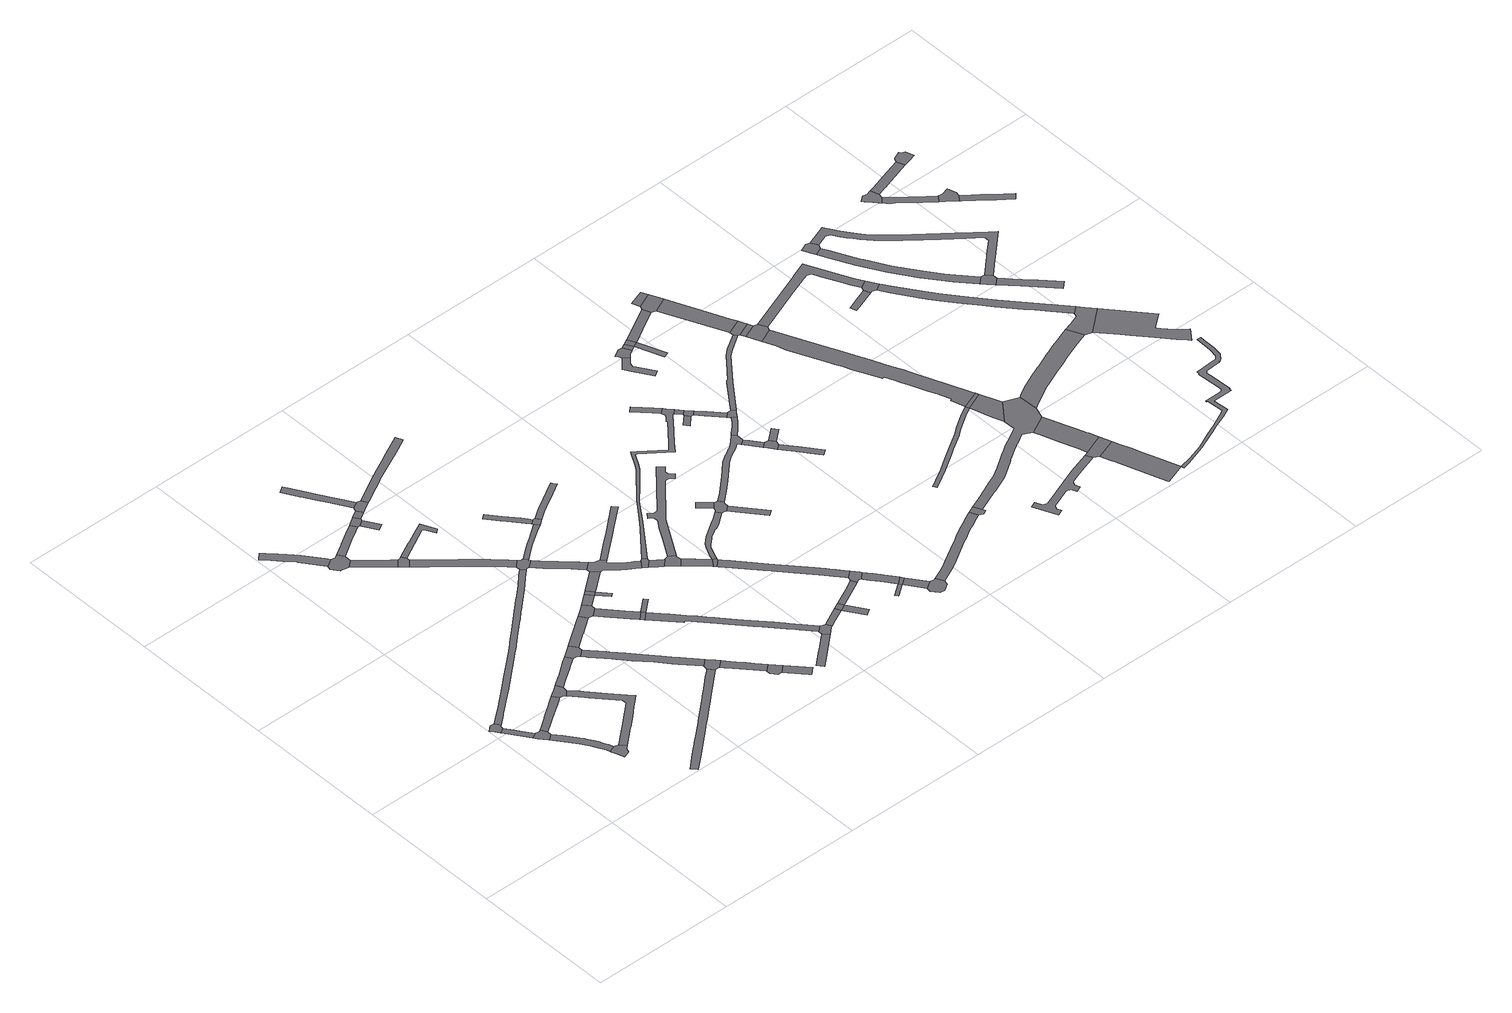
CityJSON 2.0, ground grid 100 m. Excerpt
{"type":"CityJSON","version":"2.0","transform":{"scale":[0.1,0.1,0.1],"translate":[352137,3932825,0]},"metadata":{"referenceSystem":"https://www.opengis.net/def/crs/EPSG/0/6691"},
"CityObjects":{
"road1":{"type":"Road","geometry":[{"type":"MultiSurface","lod":"1","boundaries":[[[0,1,2,3,4,5,6,7,8]]]}]},
"road2":{"type":"Road","attributes":{"RoadStructureAttribute.sectionType":"1"},"geometry":[{"type":"MultiSurface","lod":"1","boundaries":[[[9,10,11,12,13,14,4,3]]]}]},
"road3":{"type":"Road","geometry":[{"type":"MultiSurface","lod":"1","boundaries":[[[15,16,12,11,17,18,19,20]]]}]},
"road4":{"type":"Road","attributes":{"RoadStructureAttribute.sectionType":"1"},"geometry":[{"type":"MultiSurface","lod":"1","boundaries":[[[21,22,23,24,25,26,27,28,29,30,31,32,33,34,35,36,37,38,19,18]]]}]},
"road5":{"type":"Road","geometry":[{"type":"MultiSurface","lod":"1","boundaries":[[[39,40,41,28,27,42,43,44,45,46]]]}]},
"road6":{"type":"Road","attributes":{"RoadStructureAttribute.sectionType":"1"},"geometry":[{"type":"MultiSurface","lod":"1","boundaries":[[[47,48,49,50,51,52,53,54,55,56,57,15,20]]]}]},
"road7":{"type":"Road","geometry":[{"type":"MultiSurface","lod":"1","boundaries":[[[58,59,60,61,62,52,51,63,64]]]}]},
"road8":{"type":"Road","attributes":{"RoadStructureAttribute.sectionType":"1"},"geometry":[{"type":"MultiSurface","lod":"1","boundaries":[[[65,66,67,68,69,70,71,41,40,72,73,74,75,76,77,78,79,80,81,82,83,58,64]]]}]},
"road9":{"type":"Road","attributes":{"RoadStructureAttribute.sectionType":"1"},"geometry":[{"type":"MultiSurface","lod":"1","boundaries":[[[84,85,86,87,88,60,59,89,90,91,92]]]}]},
"road10":{"type":"Road","attributes":{"RoadStructureAttribute.sectionType":"1"},"geometry":[{"type":"MultiSurface","lod":"1","boundaries":[[[93,94,95,96,97,98,99,100,101,102,103,104,105,106,107,108,109,110,111,112,113,114,115,116,117,118,119,120,121,122,123,124,125,126,127,128,129,130,131,7,6]]]}]},
"road11":{"type":"Road","attributes":{"RoadStructureAttribute.sectionType":"1"},"geometry":[{"type":"MultiSurface","lod":"1","boundaries":[[[132,133,134,135,136,137,138,139,140,141,142,143,144,145,146]]]}]},
"road12":{"type":"Road","attributes":{"RoadStructureAttribute.sectionType":"1"},"geometry":[{"type":"MultiSurface","lod":"1","boundaries":[[[147,148,149,150,151,152,153,154,155,156,157,158,159,160,161,162,163,164,165,166,167,168,169,170,171,172,173,174,175,176,177]]]}]},
"road13":{"type":"Road","geometry":[{"type":"MultiSurface","lod":"1","boundaries":[[[178,179,180,181,182,183,184,137,136,185,186]]]}]},
"road14":{"type":"Road","geometry":[{"type":"MultiSurface","lod":"1","boundaries":[[[187,188,189,190,191,192,84,92,193,194,195]]]}]},
"road15":{"type":"Road","attributes":{"RoadStructureAttribute.sectionType":"1"},"geometry":[{"type":"MultiSurface","lod":"1","boundaries":[[[196,197,198,180,179,199,200]]]}]},
"road16":{"type":"Road","attributes":{"RoadStructureAttribute.sectionType":"1"},"geometry":[{"type":"MultiSurface","lod":"1","boundaries":[[[201,202,203,182,181,204,205,206,207,208]]]}]},
"road17":{"type":"Road","geometry":[{"type":"MultiSurface","lod":"1","boundaries":[[[199,209,210,211,212,213,214,200]]]}]},
"road18":{"type":"Road","attributes":{"RoadStructureAttribute.sectionType":"1"},"geometry":[{"type":"MultiSurface","lod":"1","boundaries":[[[194,215,216,217,218,219,220,221,222,223,224,225,226,227,228,229,230,231,232,233,234,235,236,237,238,239,240,241,242,243,244,245,195]]]}]},
"road19":{"type":"Road","attributes":{"RoadStructureAttribute.sectionType":"1"},"geometry":[{"type":"MultiSurface","lod":"1","boundaries":[[[188,246,247,248,249,250,251,252,253,254,189]]]}]},
"road20":{"type":"Road","geometry":[{"type":"MultiSurface","lod":"1","boundaries":[[[208,207,255,256,257,258]]]}]},
"road21":{"type":"Road","attributes":{"RoadStructureAttribute.sectionType":"1"},"geometry":[{"type":"MultiSurface","lod":"1","boundaries":[[[259,260,261,262,263,264,265,266,267,268,269,270,271,272,273,211,210,274,275,276,277,278,279,280,281,282,283,284,285,286,287,288]]]}]},
"road22":{"type":"Road","geometry":[{"type":"MultiSurface","lod":"1","boundaries":[[[289,290,291,230,229,147,177,292,293]]]}]},
"road23":{"type":"Road","attributes":{"RoadStructureAttribute.sectionType":"1"},"geometry":[{"type":"MultiSurface","lod":"1","boundaries":[[[255,294,295,256]]]}]},
"road24":{"type":"Road","geometry":[{"type":"MultiSurface","lod":"1","boundaries":[[[296,297,298,299,250,249,300]]]}]},
"road25":{"type":"Road","attributes":{"RoadStructureAttribute.sectionType":"1"},"geometry":[{"type":"MultiSurface","lod":"1","boundaries":[[[301,302,303,304,305,306,307,308,309,310,311,213,212]]]}]},
"road26":{"type":"Road","attributes":{"RoadStructureAttribute.sectionType":"1"},"geometry":[{"type":"MultiSurface","lod":"1","boundaries":[[[257,312,313,314,258]]]}]},
"road27":{"type":"Road","attributes":{"RoadStructureAttribute.sectionType":"1"},"geometry":[{"type":"MultiSurface","lod":"1","boundaries":[[[315,316,317,318,319,320,321,322,323,324,325,326]]]}]},
"road28":{"type":"Road","attributes":{"RoadStructureAttribute.sectionType":"1"},"geometry":[{"type":"MultiSurface","lod":"1","boundaries":[[[327,328,329,330,331,289,293,332,333,334,335,336]]]}]},
"road29":{"type":"Road","attributes":{"RoadStructureAttribute.sectionType":"1"},"geometry":[{"type":"MultiSurface","lod":"1","boundaries":[[[337,338,339,340,341,296,300]]]}]},
"road30":{"type":"Road","attributes":{"RoadStructureAttribute.sectionType":"1"},"geometry":[{"type":"MultiSurface","lod":"1","boundaries":[[[298,297,342,343]]]}]},
"road31":{"type":"Road","geometry":[{"type":"MultiSurface","lod":"1","boundaries":[[[321,320,314,313,344,345,346]]]}]},
"road32":{"type":"Road","geometry":[{"type":"MultiSurface","lod":"1","boundaries":[[[339,347,348,340]]]}]},
"road33":{"type":"Road","geometry":[{"type":"MultiSurface","lod":"1","boundaries":[[[335,349,350,351,352,336]]]}]},
"road34":{"type":"Road","geometry":[{"type":"MultiSurface","lod":"1","boundaries":[[[353,343,342,354]]]}]},
"road35":{"type":"Road","geometry":[{"type":"MultiSurface","lod":"1","boundaries":[[[287,117,116,355,356,357,358,359,360,361,288]]]}]},
"road36":{"type":"Road","attributes":{"RoadStructureAttribute.sectionType":"1"},"geometry":[{"type":"MultiSurface","lod":"1","boundaries":[[[342,362,363,354]]]}]},
"road37":{"type":"Road","attributes":{"RoadStructureAttribute.sectionType":"1"},"geometry":[{"type":"MultiSurface","lod":"1","boundaries":[[[352,351,364,365,366,367,368]]]}]},
"road38":{"type":"Road","attributes":{"RoadStructureAttribute.sectionType":"1"},"geometry":[{"type":"MultiSurface","lod":"1","boundaries":[[[369,370,340,348]]]}]},
"road39":{"type":"Road","attributes":{"RoadStructureAttribute.sectionType":"1"},"geometry":[{"type":"MultiSurface","lod":"1","boundaries":[[[371,353,354,372,373,374,375]]]}]},
"road40":{"type":"Road","attributes":{"RoadStructureAttribute.sectionType":"1"},"geometry":[{"type":"MultiSurface","lod":"1","boundaries":[[[376,377,378,379,380,381,382,357,356,383,384,385,386,387,388]]]}]},
"road41":{"type":"Road","attributes":{"RoadStructureAttribute.sectionType":"1"},"geometry":[{"type":"MultiSurface","lod":"1","boundaries":[[[347,389,390,391,392,393,394,395,396,397,398,399,400,401,402,403,404,405,406,407,408,409,410,411,412,413,414,415,416,417,418,419,420,421,348]]]}]},
"road42":{"type":"Road","attributes":{"RoadStructureAttribute.sectionType":"1"},"geometry":[{"type":"MultiSurface","lod":"1","boundaries":[[[422,423,424,360,359,425,426,427,428,429]]]}]},
"road43":{"type":"Road","attributes":{"RoadStructureAttribute.sectionType":"1"},"geometry":[{"type":"MultiSurface","lod":"1","boundaries":[[[430,431,432,433,434,435,436,437]]]}]},
"road44":{"type":"Road","geometry":[{"type":"MultiSurface","lod":"1","boundaries":[[[374,438,439,440,441,442,443,444,445,446,447,448,449,450,451,452,453,454,455,456,457,458,459,460,461,462,463,464,376,388,375]]]}]},
"road45":{"type":"Road","attributes":{"RoadStructureAttribute.sectionType":"1"},"geometry":[{"type":"MultiSurface","lod":"1","boundaries":[[[465,466,467,468,469,470,471,472,473,474,475,476,477,478,479,480,481,482,346,345]]]}]},
"road46":{"type":"Road","attributes":{"RoadStructureAttribute.sectionType":"1"},"geometry":[{"type":"MultiSurface","lod":"1","boundaries":[[[483,484,485,486,487,488,489,490,491,492]]]}]},
"road47":{"type":"Road","geometry":[{"type":"MultiSurface","lod":"1","boundaries":[[[492,491,429,428,493,494]]]}]},
"road48":{"type":"Road","geometry":[{"type":"MultiSurface","lod":"1","boundaries":[[[495,496,452,451,497,498,499]]]}]},
"road49":{"type":"Road","attributes":{"RoadStructureAttribute.sectionType":"1"},"geometry":[{"type":"MultiSurface","lod":"1","boundaries":[[[500,501,498,497,502,503]]]}]},
"road50":{"type":"Road","geometry":[{"type":"MultiSurface","lod":"1","boundaries":[[[504,407,406,430,437,505,506,507]]]}]},
"road51":{"type":"Road","geometry":[{"type":"MultiSurface","lod":"1","boundaries":[[[500,503,508,509,510,511,512,513,514,515]]]}]},
"road52":{"type":"Road","attributes":{"RoadStructureAttribute.sectionType":"1"},"geometry":[{"type":"MultiSurface","lod":"1","boundaries":[[[462,516,517,518,519,520,521,522,463]]]}]},
"road53":{"type":"Road","attributes":{"RoadStructureAttribute.sectionType":"1"},"geometry":[{"type":"MultiSurface","lod":"1","boundaries":[[[523,524,525,526,527,528,529,512,511,530,531,532,533]]]}]},
"road54":{"type":"Road","attributes":{"RoadStructureAttribute.sectionType":"1"},"geometry":[{"type":"MultiSurface","lod":"1","boundaries":[[[534,507,506,535,536,537]]]}]},
"road55":{"type":"Road","attributes":{"RoadStructureAttribute.sectionType":"1"},"geometry":[{"type":"MultiSurface","lod":"1","boundaries":[[[493,538,539,540,541,542,543,544,545,546,547,548,549,550,551,494]]]}]},
"road56":{"type":"Road","geometry":[{"type":"MultiSurface","lod":"1","boundaries":[[[533,552,553,554,555,523]]]}]},
"road57":{"type":"Road","geometry":[{"type":"MultiSurface","lod":"1","boundaries":[[[536,556,557,537]]]}]},
"road58":{"type":"Road","attributes":{"RoadStructureAttribute.sectionType":"1"},"geometry":[{"type":"MultiSurface","lod":"1","boundaries":[[[536,558,559,556]]]}]},
"road59":{"type":"Road","attributes":{"RoadStructureAttribute.sectionType":"1"},"geometry":[{"type":"MultiSurface","lod":"1","boundaries":[[[552,560,561,562,563,564,565,566,567,568,569,570,571,572,573,574,575,576,577,578,579,580,581,582,583,553]]]}]},
"road60":{"type":"Road","attributes":{"RoadStructureAttribute.sectionType":"1"},"geometry":[{"type":"MultiSurface","lod":"1","boundaries":[[[584,585,586,587,588,589,590,557,556]]]}]},
"road61":{"type":"Road","attributes":{"RoadStructureAttribute.sectionType":"1"},"geometry":[{"type":"MultiSurface","lod":"1","boundaries":[[[555,591,592,593,594,595,596,597,598,599,600,601,602,603,604,605,606,607,608,609,610,611,612,523]]]}]},
"road62":{"type":"Road","attributes":{"RoadStructureAttribute.sectionType":"1"},"geometry":[{"type":"MultiSurface","lod":"1","boundaries":[[[514,613,614,615,616,617,618,619,620,621,622,623,624,625,626,627,628,629,630,631,632,515]]]}]},
"road63":{"type":"Road","geometry":[{"type":"MultiSurface","lod":"1","boundaries":[[[633,572,571,587,586,634,635,636]]]}]},
"road64":{"type":"Road","geometry":[{"type":"MultiSurface","lod":"1","boundaries":[[[637,638,639,640]]]}]},
"road65":{"type":"Road","attributes":{"RoadStructureAttribute.sectionType":"1"},"geometry":[{"type":"MultiSurface","lod":"1","boundaries":[[[635,641,642,643,644,645,640,646,647,648,649,650,636]]]}]},
"road66":{"type":"Road","attributes":{"RoadStructureAttribute.sectionType":"1"},"geometry":[{"type":"MultiSurface","lod":"1","boundaries":[[[651,652,653,654,655,656]]]}]},
"road67":{"type":"Road","geometry":[{"type":"MultiSurface","lod":"1","boundaries":[[[657,658,659,660,661,662,663,664,665,666,667,668,669,670,671,672,673,674,675,676,677,678,679,680,681,682,683,684,685,686,687,688,689,690,691,692,693,694,495,499]]]}]},
"road68":{"type":"Road","geometry":[{"type":"MultiSurface","lod":"1","boundaries":[[[639,695,696,646,640]]]}]},
"road69":{"type":"Road","geometry":[{"type":"MultiSurface","lod":"1","boundaries":[[[655,697,604,603,698,699,700,701,702,703,656]]]}]},
"road70":{"type":"Road","attributes":{"RoadStructureAttribute.sectionType":"1"},"geometry":[{"type":"MultiSurface","lod":"1","boundaries":[[[695,639,704,705]]]}]},
"road71":{"type":"Road","attributes":{"RoadStructureAttribute.sectionType":"1"},"geometry":[{"type":"MultiSurface","lod":"1","boundaries":[[[698,706,707,699]]]}]},
"road72":{"type":"Road","geometry":[{"type":"MultiSurface","lod":"1","boundaries":[[[708,709,710,711,712,705,704,713,714,715]]]}]},
"road73":{"type":"Road","attributes":{"RoadStructureAttribute.sectionType":"1"},"geometry":[{"type":"MultiSurface","lod":"1","boundaries":[[[716,717,718,719,720,721,722,723,724,725,726,727,728,729,730,702,701,731,732,733,734,735,736,737,738,739,740,741]]]}]},
"road74":{"type":"Road","attributes":{"RoadStructureAttribute.sectionType":"1"},"geometry":[{"type":"MultiSurface","lod":"1","boundaries":[[[710,742,743,744,745,746,747,748,749,750,751,752,753,754,755,756,757,758,759,760,761,762,763,764,765,766,767,768,769,770,771,772,773,774,775,776,777,778,711]]]}]},
"road75":{"type":"Road","attributes":{"RoadStructureAttribute.sectionType":"1"},"geometry":[{"type":"MultiSurface","lod":"1","boundaries":[[[675,779,780,781,782,783,676]]]}]},
"road76":{"type":"Road","attributes":{"RoadStructureAttribute.sectionType":"1"},"geometry":[{"type":"MultiSurface","lod":"1","boundaries":[[[784,785,786,787]]]}]},
"road77":{"type":"Road","geometry":[{"type":"MultiSurface","lod":"1","boundaries":[[[788,789,741,740,790]]]}]},
"road78":{"type":"Road","geometry":[{"type":"MultiSurface","lod":"1","boundaries":[[[673,672,791,792]]]}]},
"road79":{"type":"Road","geometry":[{"type":"MultiSurface","lod":"1","boundaries":[[[791,784,787,793,794,792]]]}]},
"road80":{"type":"Road","geometry":[{"type":"MultiSurface","lod":"1","boundaries":[[[795,788,790,796,797,798,799]]]}]},
"road81":{"type":"Road","attributes":{"RoadStructureAttribute.sectionType":"1"},"geometry":[{"type":"MultiSurface","lod":"1","boundaries":[[[800,801,802,717,716,803,804,805,806,807]]]}]},
"road82":{"type":"Road","attributes":{"RoadStructureAttribute.sectionType":"1"},"geometry":[{"type":"MultiSurface","lod":"1","boundaries":[[[808,809,810,794,793,811,812,813]]]}]},
"road83":{"type":"Road","attributes":{"RoadStructureAttribute.sectionType":"1"},"geometry":[{"type":"MultiSurface","lod":"1","boundaries":[[[797,814,815,816,817,818,798]]]}]},
"road84":{"type":"Road","attributes":{"RoadStructureAttribute.sectionType":"1"},"geometry":[{"type":"MultiSurface","lod":"1","boundaries":[[[819,820,795,799]]]}]},
"road85":{"type":"Road","geometry":[{"type":"MultiSurface","lod":"1","boundaries":[[[806,821,822,823,824,808,813,807]]]}]},
"road86":{"type":"Road","geometry":[{"type":"MultiSurface","lod":"1","boundaries":[[[825,826,756,755,827,828,829]]]}]},
"road87":{"type":"Road","attributes":{"RoadStructureAttribute.sectionType":"1"},"geometry":[{"type":"MultiSurface","lod":"1","boundaries":[[[830,831,832,833,834,835,836,837,838]]]}]},
"road88":{"type":"Road","geometry":[{"type":"MultiSurface","lod":"1","boundaries":[[[839,840,841,838,837,842,843,844]]]}]},
"road89":{"type":"Road","attributes":{"RoadStructureAttribute.sectionType":"1"},"geometry":[{"type":"MultiSurface","lod":"1","boundaries":[[[845,846,844,843,845,847,848,849]]]}]},
"road90":{"type":"Road","geometry":[{"type":"MultiSurface","lod":"1","boundaries":[[[850,846,845,849]]]}]},
"road91":{"type":"Road","attributes":{"RoadStructureAttribute.sectionType":"1"},"geometry":[{"type":"MultiSurface","lod":"1","boundaries":[[[851,852,853,854,855,856,857,858,859,860,861,862,863,864,824,823]]]}]},
"road92":{"type":"Road","attributes":{"RoadStructureAttribute.sectionType":"1"},"geometry":[{"type":"MultiSurface","lod":"1","boundaries":[[[865,866,867,850,849]]]}]},
"road93":{"type":"Road","attributes":{"RoadStructureAttribute.sectionType":"1"},"geometry":[{"type":"MultiSurface","lod":"1","boundaries":[[[868,869,870,871,872,873,874,875,876,877,878,879,880,881,882,883,884,885]]]}]},
"road94":{"type":"Road","geometry":[{"type":"MultiSurface","lod":"1","boundaries":[[[886,887,888,889,890,891,892,893,894,895,896,897,898,899,900,901,902,903,904,905,906,907,888,908,909,910,911]]]}]},
"road95":{"type":"Road","attributes":{"RoadStructureAttribute.sectionType":"1"},"geometry":[{"type":"MultiSurface","lod":"1","boundaries":[[[912,913,914,915,916,917,918,919,920,921,922,923,924,925,926,927,928,929,930,931,911,910,932,933,934,935,936,937,938,939,940,941,942,943,944,945,946,947,948,949,950,951,952,953,954,955,956,825,829]]]}]},
"road96":{"type":"Road","attributes":{"function":"3","RoadStructureAttribute.sectionType":"1"},"geometry":[{"type":"MultiSurface","lod":"1","boundaries":[[[957,958,959,960]]]}]},
"road97":{"type":"Road","geometry":[{"type":"MultiSurface","lod":"1","boundaries":[[[959,958,961,867,866,962,963]]]}]},
"road98":{"type":"Road","attributes":{"function":"3","RoadStructureAttribute.sectionType":"1"},"geometry":[{"type":"MultiSurface","lod":"1","boundaries":[[[962,964,965,966,967,968,963]]]}]},
"road99":{"type":"Road","geometry":[{"type":"MultiSurface","lod":"1","boundaries":[[[969,970,966,965,971,856,855,972]]]}]},
"road100":{"type":"Road","attributes":{"function":"3","RoadStructureAttribute.sectionType":"1"},"geometry":[{"type":"MultiSurface","lod":"1","boundaries":[[[973,974,969,972]]]}]},
"road101":{"type":"Road","geometry":[{"type":"MultiSurface","lod":"1","boundaries":[[[975,976,974,973,977,978]]]}]},
"road102":{"type":"Road","attributes":{"function":"3","RoadStructureAttribute.sectionType":"1"},"geometry":[{"type":"MultiSurface","lod":"1","boundaries":[[[977,979,980,981,982,983,984,985,986,987,988,989,990,991,992,993,994,995,996,997,998,999,1000,1001,1002,1003,1004,1005,1006,1007,1008,1009,1010,1011,1012,978]]]}]},
"road103":{"type":"Road","geometry":[{"type":"MultiSurface","lod":"1","boundaries":[[[888,887,999,998,889]]]}]},
"road104":{"type":"Road","geometry":[{"type":"MultiSurface","lod":"1","boundaries":[[[884,1013,1014,1015,1016,885]]]}]},
"road105":{"type":"Road","attributes":{"function":"3","RoadStructureAttribute.sectionType":"1"},"geometry":[{"type":"MultiSurface","lod":"1","boundaries":[[[1015,1017,1018,1019,1020,1021,1022,1023,929,928,1024,1025,1026,1027,1016]]]}]},
"road106":{"type":"Road","attributes":{"function":"3","RoadStructureAttribute.sectionType":"1"},"geometry":[{"type":"MultiSurface","lod":"1","boundaries":[[[1028,1029,1030,1031,1032,1033,1034,1035,1036,1037,1014,1013,1038,1039,1040,1041,1042,1043]]]}]},
"road107":{"type":"Road","attributes":{"RoadStructureAttribute.sectionType":"1"},"geometry":[{"type":"MultiSurface","lod":"1","boundaries":[[[1044,1045,1046,1047,1048,1049,976,975,1050,1051,1052,1053,1054,1055,1056,1057,1058,1059,1060]]]}]},
"road108":{"type":"Road","attributes":{"RoadStructureAttribute.sectionType":"1"},"geometry":[{"type":"MultiSurface","lod":"1","boundaries":[[[1061,1062,1063,1064,1065,1066]]]}]},
"road109":{"type":"Road","attributes":{"RoadStructureAttribute.sectionType":"1"},"geometry":[{"type":"MultiSurface","lod":"1","boundaries":[[[1067,1068,1069,1070,1071,1072,1073,1074,1075,1076,1077,1078,1079,1080,1081,1082,1083,931,930,1084,1085,1086,1087,1088,1089,1090,1091,1092,1093,1094,1095,1096,1097,1098]]]}]},
"road110":{"type":"Road","geometry":[{"type":"MultiSurface","lod":"1","boundaries":[[[1059,1061,1066,1099,1100,1101,1060]]]}]},
"road111":{"type":"Road","attributes":{"RoadStructureAttribute.sectionType":"1"},"geometry":[{"type":"MultiSurface","lod":"1","boundaries":[[[1102,1103,1104,1105,1106,1107,1108,1109,1110,1111,1112,1113,1114,1115,1116,1117,1118,1119,1120,1121,1122,1123,1028,1124,1125,1126,1127,1128,1129,1130,1131,1132,1133,1134,1135,1136,1137,1138,1139,1140,1141,1142,1143,1144,1145,1146,1147,1148,1149,1150]]]}]},
"road112":{"type":"Road","geometry":[{"type":"MultiSurface","lod":"1","boundaries":[[[1151,1152,1153,1154,1155,1156,1157]]]}]},
"road113":{"type":"Road","attributes":{"RoadStructureAttribute.sectionType":"1"},"geometry":[{"type":"MultiSurface","lod":"1","boundaries":[[[1158,1159,1160,1161,1162,1163,1164,1165,1166,1167,1101,1100,1168,1169,1170,1171,1172,1173,1174,1175,1176,1177,1178,1179]]]}]},
"road114":{"type":"Road","attributes":{"RoadStructureAttribute.sectionType":"1"},"geometry":[{"type":"MultiSurface","lod":"1","boundaries":[[[1180,1181,1182,1183,1184,1185,1186,1187,1188,1189,1190,1156,1155,1191,1192,1193,1194,1195,1196,1197,1198,1199]]]}]},
"road115":{"type":"Road","geometry":[{"type":"MultiSurface","lod":"1","boundaries":[[[1200,1201,1202,1067,1098,1203,1204,1205,1206,1158,1179]]]}]},
"road116":{"type":"Road","geometry":[{"type":"MultiSurface","lod":"1","boundaries":[[[1199,1198,1207,1208,1209,1210,1211]]]}]},
"road117":{"type":"Road","attributes":{"RoadStructureAttribute.sectionType":"1"},"geometry":[{"type":"MultiSurface","lod":"1","boundaries":[[[1210,1212,1213,1214,1215,1216,1217,1218,1219,1220,1221,1222,1223,1224,1225,1226,1227,1228,1229,1230,1231,1232,1233,1151,1157,1234,1235,1236,1237,1238,1239,1240,1241,1242,1243,1244,1245,1246,1247,1248,1249,1250,1251,1252,1253,1254,1255,1256,1257,1258,1259,1260,1261,1211]]]}]},
"road118":{"type":"Road","attributes":{"RoadStructureAttribute.sectionType":"1"},"geometry":[{"type":"MultiSurface","lod":"1","boundaries":[[[1262,1263,1264,1265,1266,1267,1268,1269,1270,1205,1204,1271,1272,1273,1274,1275,1276,1277,1278,1279,1280,1281]]]}]},
"road119":{"type":"Road","attributes":{"RoadStructureAttribute.sectionType":"1"},"geometry":[{"type":"MultiSurface","lod":"1","boundaries":[[[1208,1282,1283,1284,1285,1286,1287,1288,1289,1290,1209]]]}]},
"road120":{"type":"Road","geometry":[{"type":"MultiSurface","lod":"1","boundaries":[[[1291,1292,1293,1294,1295,1296,1297,1298,1299,1300]]]}]},
"road121":{"type":"Road","attributes":{"RoadStructureAttribute.sectionType":"1"},"geometry":[{"type":"MultiSurface","lod":"1","boundaries":[[[1301,1302,1303,1304,1305,1306,1295,1294,1307,1308,1309,1310,1311,1312,1313,1314]]]}]},
"road122":{"type":"Road","attributes":{"RoadStructureAttribute.sectionType":"1"},"geometry":[{"type":"MultiSurface","lod":"1","boundaries":[[[1315,1316,1317,1297,1296,1318,1319,1320,1321,1322,1323]]]}]},
"road123":{"type":"Road","geometry":[{"type":"MultiSurface","lod":"1","boundaries":[[[1324,1314,1313,1325,1326,1327,1328,1329,1330]]]}]},
"road124":{"type":"Road","attributes":{"RoadStructureAttribute.sectionType":"1"},"geometry":[{"type":"MultiSurface","lod":"1","boundaries":[[[1327,1331,1332,1333,1334,1335,1336,1337,1338,1339,1340,1328]]]}]},
"road125":{"type":"Road","geometry":[{"type":"MultiSurface","lod":"1","boundaries":[[[1322,1341,1342,1343,1344,1345,1346,1323]]]}]}
},
"vertices":[
[6,1084,0],[18,1071,0],[37,1045,0],[48,1029,0],[81,1052,0],[84,1072,0],[96,1081,0],[70,1113,0],[41,1115,0],
[61,1011,0],[63,1007,0],[158,872,0],[195,890,0],[149,957,0],[121,996,0],
[238,894,0],[224,885,0],[176,843,0],[215,791,0],[257,823,0],[260,851,0],
[315,662,0],[338,630,0],[362,588,0],[373,570,0],[379,558,0],[407,499,0],[415,477,0],[460,494,0],[446,529,0],[436,554,0],[420,588,0],[407,613,0],[389,644,0],[376,663,0],[371,670,0],[359,686,0],[348,702,0],[300,768,0],
[503,428,0],[525,448,0],[492,486,0],[419,462,0],[426,439,0],[440,397,0],[444,383,0],[493,398,0],
[311,886,0],[365,924,0],[445,979,0],[453,984,0],[514,1027,0],[485,1069,0],[429,1029,0],[414,1019,0],[330,959,0],[322,953,0],[265,913,0],
[585,1049,0],[589,1080,0],[566,1125,0],[529,1099,0],[513,1089,0],[540,1023,0],[550,1013,0],
[626,927,0],[641,910,0],[772,759,0],[770,729,0],[770,728,0],[711,677,0],[614,592,0],[639,547,0],[647,554,0],[721,618,0],[781,672,0],[834,718,0],[857,739,0],[822,779,0],[743,870,0],[675,947,0],[652,974,0],[648,979,0],[638,991,0],
[774,1273,0],[738,1248,0],[658,1189,0],[634,1171,0],[630,1169,0],[648,1122,0],[729,1179,0],[744,1188,0],[803,1231,0],
[161,1135,0],[169,1142,0],[232,1194,0],[254,1213,0],[340,1285,0],[344,1288,0],[418,1353,0],[420,1355,0],[515,1437,0],[517,1439,0],[598,1509,0],[602,1513,0],[688,1591,0],[778,1673,0],[806,1698,0],[849,1738,0],[880,1766,0],[884,1770,0],[954,1832,0],[996,1872,0],[998,1874,0],[1026,1900,0],[1070,1943,0],[1124,1994,0],[1097,2023,0],[1055,1983,0],[999,1929,0],[997,1927,0],[928,1864,0],[899,1837,0],[682,1639,0],[645,1606,0],[583,1549,0],[493,1471,0],[390,1382,0],[334,1334,0],[330,1330,0],[172,1195,0],[133,1164,0],
[65,3063,0],[114,3012,0],[170,2950,0],[173,2947,0],[279,2803,0],[331,2834,0],[312,2864,0],[225,2979,0],[197,3010,0],[167,3044,0],[133,3080,0],[125,3088,0],[81,3133,0],[58,3158,0],[14,3116,0],
[1326,635,0],[1313,622,0],[1268,583,0],[1221,540,0],[1172,498,0],[1161,488,0],[1114,446,0],[980,328,0],[978,326,0],[973,321,0],[969,318,0],[897,256,0],[833,199,0],[806,176,0],[796,167,0],[732,111,0],[660,47,0],[692,10,0],[778,84,0],[812,114,0],[853,150,0],[975,257,0],[977,259,0],[979,261,0],[982,263,0],[1028,304,0],[1133,396,0],[1144,406,0],[1177,435,0],[1314,556,0],[1356,594,0],
[310,2722,0],[365,2712,0],[412,2751,0],[412,2797,0],[385,2842,0],[361,2827,0],[334,2834,0],[272,2774,0],[308,2721,0],
[892,1268,0],[893,1282,0],[855,1330,0],[854,1329,0],[797,1289,0],[786,1281,0],[833,1227,0],[846,1213,0],[891,1252,0],
[614,2574,0],[591,2594,0],[525,2652,0],[580,2523,0],[620,2568,0],
[550,2943,0],[468,2892,0],[462,2888,0],[559,2891,0],[578,2903,0],[606,2920,0],[642,2943,0],[616,2984,0],
[592,2512,0],[632,2477,0],[672,2522,0],[670,2542,0],[653,2574,0],[638,2566,0],
[869,1187,0],[878,1176,0],[879,1175,0],[880,1173,0],[971,1071,0],[986,1054,0],[988,1051,0],[1013,1022,0],[1049,981,0],[1135,886,0],[1205,803,0],[1216,791,0],[1229,775,0],[1264,736,0],[1328,664,0],[1371,704,0],[1325,758,0],[1323,761,0],[1273,816,0],[1261,830,0],[1202,900,0],[1102,1013,0],[1064,1059,0],[1000,1130,0],[989,1142,0],[988,1144,0],[980,1153,0],[960,1175,0],[954,1181,0],[950,1186,0],[921,1218,0],
[990,1351,0],[992,1352,0],[993,1353,0],[1111,1437,0],[1076,1486,0],[1035,1457,0],[1000,1432,0],[993,1427,0],[991,1426,0],
[657,2940,0],[698,2969,0],[702,2980,0],[676,3022,0],
[1130,2104,0],[1104,2130,0],[1058,2173,0],[1056,2175,0],[1046,2186,0],[1026,2205,0],[1002,2227,0],[1000,2229,0],[993,2236,0],[976,2252,0],[944,2280,0],[941,2283,0],[890,2328,0],[788,2419,0],[770,2436,0],[708,2408,0],[720,2398,0],[749,2373,0],[853,2280,0],[893,2243,0],[901,2236,0],[935,2206,0],[991,2154,0],[999,2146,0],[1001,2144,0],[1015,2131,0],[1061,2087,0],[1080,2068,0],[1096,2052,0],[1139,2095,0],
[1435,633,0],[1422,649,0],[1413,658,0],[1385,594,0],[1389,594,0],
[718,2836,0],[761,2861,0],
[1195,1472,0],[1197,1501,0],[1159,1547,0],[1121,1517,0],[1141,1432,0],
[785,2603,0],[849,2637,0],[853,2639,0],[901,2664,0],[916,2657,0],[952,2592,0],[979,2614,0],[929,2716,0],[852,2676,0],[783,2641,0],[765,2632,0],
[730,2998,0],[754,3012,0],[730,3055,0],
[509,3473,0],[571,3366,0],[574,3360,0],[618,3286,0],[658,3217,0],[737,3082,0],[779,3107,0],[660,3315,0],[626,3374,0],[625,3375,0],[568,3471,0],[550,3501,0],
[1591,452,0],[1583,462,0],[1533,520,0],[1519,537,0],[1469,593,0],[1409,571,0],[1443,531,0],[1549,412,0],[1574,384,0],[1617,423,0],
[1187,1380,0],[1289,1262,0],[1324,1222,0],[1373,1266,0],[1311,1337,0],
[1269,1558,0],[1232,1605,0],
[773,3023,0],[833,3058,0],[808,3100,0],
[1344,1200,0],[1393,1243,0],
[1573,355,0],[1603,316,0],[1633,315,0],[1677,355,0],
[1255,1624,0],[1292,1577,0],
[1130,2000,0],[1148,2001,0],[1197,2038,0],[1186,2047,0],[1195,2054,0],[1176,2078,0],[1155,2079,0],
[1338,1482,0],[1360,1502,0],
[1711,226,0],[1725,210,0],[1741,193,0],[1750,184,0],[1794,224,0],
[1482,1319,0],[1462,1342,0],
[1258,1626,0],[1302,1584,0],[1346,1619,0],[1434,1690,0],[1389,1730,0],
[1437,1799,0],[1424,1811,0],[1405,1831,0],[1400,1836,0],[1335,1900,0],[1310,1925,0],[1266,1968,0],[1209,1937,0],[1270,1878,0],[1287,1861,0],[1326,1821,0],[1356,1792,0],[1390,1758,0],
[1361,1181,0],[1378,1163,0],[1500,1027,0],[1511,1037,0],[1515,1032,0],[1564,977,0],[1614,919,0],[1621,911,0],[1664,863,0],[1687,836,0],[1712,806,0],[1762,751,0],[1781,727,0],[1816,687,0],[1911,580,0],[1948,537,0],[1962,521,0],[2034,437,0],[2072,470,0],[1952,608,0],[1939,623,0],[1893,676,0],[1772,812,0],[1682,919,0],[1678,923,0],[1663,940,0],[1631,976,0],[1595,1018,0],[1593,1020,0],[1571,1043,0],[1485,1140,0],[1478,1148,0],[1449,1180,0],
[1320,2187,0],[1281,2159,0],[1255,2140,0],[1273,2116,0],[1299,2135,0],[1399,2203,0],[1450,2234,0],[1425,2263,0],
[2033,407,0],[2029,404,0],[1929,317,0],[1921,310,0],[1823,223,0],[1856,185,0],[1890,215,0],[2068,373,0],
[1462,1688,0],[1474,1678,0],[1486,1665,0],[1496,1655,0],[1515,1639,0],[1527,1629,0],[1536,1622,0],[1547,1615,0],[1569,1599,0],[1590,1584,0],[1595,1582,0],[1610,1573,0],[1621,1565,0],[1639,1552,0],[1675,1601,0],[1656,1613,0],[1643,1623,0],[1630,1631,0],[1584,1663,0],[1574,1670,0],[1565,1677,0],[1556,1685,0],[1537,1701,0],[1513,1722,0],[1531,1737,0],[1505,1768,0],[1463,1773,0],
[842,3063,0],[885,3088,0],[1011,3157,0],[1013,3158,0],[1021,3162,0],[1038,3171,0],[1167,3234,0],[1242,3272,0],[1357,3330,0],[1337,3378,0],[1169,3294,0],[1156,3287,0],[1114,3266,0],[1034,3226,0],[1018,3217,0],[1014,3215,0],[1012,3214,0],[841,3119,0],
[1431,2320,0],[1406,2354,0],[1334,2442,0],[1267,2524,0],[1235,2498,0],[1302,2415,0],[1309,2407,0],[1398,2297,0],[1418,2272,0],[1448,2297,0],
[1490,2263,0],[1467,2296,0],
[1693,1610,0],[1688,1605,0],[1671,1530,0],[1716,1573,0],[1717,1591,0],
[1790,1516,0],[1756,1543,0],[1718,1494,0],[1746,1474,0],
[2079,462,0],[2112,412,0],[2127,420,0],[2109,455,0],
[1761,1462,0],[1782,1444,0],[1806,1425,0],[1822,1411,0],[1862,1456,0],[1857,1487,0],[1862,1496,0],[1820,1522,0],
[1703,1879,0],[1718,1892,0],[1758,1926,0],[1896,2042,0],[1870,2073,0],[1677,1910,0],[1624,1866,0],
[1997,1327,0],[1992,1332,0],[1966,1358,0],[1927,1398,0],[1913,1410,0],[1908,1415,0],[1888,1434,0],[1844,1391,0],[1884,1353,0],[1923,1316,0],[1960,1279,0],
[2155,479,0],[2174,443,0],[2259,486,0],[2240,522,0],
[1534,2294,0],[1546,2303,0],[1579,2324,0],[1689,2388,0],[1730,2412,0],[1767,2433,0],[1759,2439,0],[1757,2442,0],[1748,2455,0],[1744,2467,0],[1669,2423,0],[1558,2358,0],[1553,2356,0],[1511,2327,0],
[1973,1264,0],[2018,1305,0],[2017,1305,0],[2022,1318,0],
[2304,509,0],[2285,545,0],
[2346,354,0],[2388,381,0],
[1981,1254,0],[1985,1250,0],[1992,1242,0],[2012,1220,0],[2157,1053,0],[2188,1016,0],[2274,917,0],[2348,831,0],[2392,780,0],[2430,735,0],[2473,684,0],[2483,672,0],[2530,709,0],[2521,719,0],[2476,775,0],[2452,803,0],[2438,820,0],[2393,872,0],[2239,1050,0],[2236,1054,0],[2067,1250,0],[2060,1258,0],[2056,1262,0],[2031,1289,0],
[2317,516,0],[2486,602,0],[2495,606,0],[2476,642,0],[2399,603,0],[2333,569,0],[2299,552,0],
[2034,1351,0],[2051,1389,0],[2057,1399,0],[2063,1413,0],[2079,1434,0],[2115,1465,0],[2127,1475,0],[2152,1491,0],[2192,1517,0],[2196,1511,0],[2199,1513,0],[2236,1536,0],[2314,1594,0],[2290,1626,0],[2242,1590,0],[2233,1584,0],[2206,1566,0],[2104,1499,0],[2058,1455,0],[2040,1427,0],[2027,1402,0],[2009,1362,0],
[1942,1628,0],[2032,1774,0],[2256,2026,0],[2286,2028,0],[2314,2002,0],[2341,2032,0],[2314,2056,0],[2312,2058,0],[2310,2088,0],[2338,2118,0],[2300,2152,0],[2183,2020,0],[2043,1862,0],[2014,1859,0],[1983,1885,0],[1958,1852,0],[1987,1829,0],[1989,1799,0],[1948,1740,0],[1902,1657,0],
[2567,662,0],[2512,615,0],[2531,612,0],[2574,653,0],
[2578,371,0],[2593,351,0],[2676,413,0],[2662,433,0],
[2538,601,0],[2563,568,0],[2601,517,0],[2602,516,0],[2603,515,0],[2710,471,0],[2653,549,0],[2642,563,0],[2614,600,0],[2611,605,0],
[2316,1718,0],[2263,1768,0],[2229,1731,0],[2287,1677,0],[2307,1658,0],[2341,1695,0],
[1916,1849,0],[2005,1971,0],[2022,1994,0],[2109,2086,0],[2134,2116,0],[2212,2202,0],[2234,2235,0],[2279,2316,0],[2295,2316,0],[2470,2176,0],[2521,2238,0],[2645,2387,0],[2650,2393,0],[2663,2409,0],[2684,2433,0],[2690,2431,0],[2718,2457,0],[2696,2480,0],[2674,2512,0],[2637,2483,0],[2646,2454,0],[2633,2434,0],[2614,2412,0],[2620,2408,0],[2496,2262,0],[2455,2214,0],[2310,2330,0],[2279,2354,0],[2268,2337,0],[2217,2246,0],[2196,2214,0],[2118,2129,0],[2094,2099,0],[2056,2055,0],[2019,2013,0],[1982,1965,0],[1896,1852,0],[1862,1811,0],
[2726,448,0],[2716,462,0],
[2301,1634,0],[2345,1590,0],[2379,1616,0],[2382,1650,0],[2391,1658,0],[2367,1687,0],[2349,1688,0],
[2765,289,0],[2814,324,0],
[2509,1388,0],[2544,1414,0],
[2877,240,0],[2877,242,0],[2884,269,0],[2859,323,0],[2843,315,0],[2760,258,0],[2797,211,0],[2827,207,0],
[2840,2042,0],[2817,2066,0],[2770,2021,0],[2762,2015,0],[2737,1993,0],[2717,1983,0],[2711,1980,0],[2705,1975,0],[2688,1966,0],[2669,1957,0],[2619,1921,0],[2564,1868,0],[2501,1807,0],[2426,1737,0],[2422,1732,0],[2460,1715,0],[2529,1780,0],[2631,1881,0],[2644,1893,0],[2689,1925,0],[2701,1931,0],[2726,1944,0],[2758,1961,0],[2788,1985,0],[2804,1963,0],[2839,1990,0],
[2984,316,0],[3028,342,0],[3157,421,0],[3202,449,0],[3208,453,0],[3214,457,0],[3215,454,0],[3230,462,0],[3269,486,0],[3308,508,0],[3348,528,0],[3388,549,0],[3389,549,0],[3422,564,0],[3397,620,0],[3382,613,0],[3354,599,0],[3341,592,0],[3340,592,0],[3339,591,0],[3334,589,0],[3299,571,0],[3258,549,0],[3237,537,0],[3218,527,0],[3199,515,0],[3189,508,0],[3187,507,0],[3176,500,0],[3142,480,0],[3005,396,0],[3004,395,0],[2980,382,0],[2965,373,0],[2949,365,0],[2933,357,0],[2922,352,0],
[2665,2521,0],[2635,2552,0],[2542,2649,0],[2510,2618,0],[2603,2521,0],
[2726,2379,0],[2666,2321,0],[2691,2289,0],[2750,2347,0],
[2918,1888,0],[2863,1959,0],[2882,1860,0],
[2729,2393,0],[2755,2417,0],
[2768,2348,0],[2796,2374,0],
[2948,1884,0],[2901,1836,0],[2934,1791,0],[2970,1818,0],[2974,1847,0],
[2895,2146,0],[2864,2112,0],[2859,2107,0],[2880,2080,0],[2906,2107,0],[2921,2124,0],[2948,2159,0],[2921,2180,0],
[2930,2227,0],[2847,2319,0],[2842,2326,0],[2814,2297,0],[2816,2295,0],[2901,2201,0],
[3001,1701,0],[3055,1632,0],[3103,1570,0],[3139,1598,0],[3037,1728,0],
[3058,1915,0],[3029,1950,0],
[2973,2194,0],[2985,2210,0],[2986,2211,0],[2960,2231,0],
[3445,641,0],[3424,633,0],[3452,554,0],[3479,566,0],[3469,587,0],
[2729,2924,0],[2767,2862,0],[2834,2754,0],[2872,2777,0],[2805,2886,0],[2793,2906,0],[2800,2935,0],[2833,2971,0],[2799,3002,0],
[2828,3070,0],[2776,3037,0],[2788,3019,0],[2853,2992,0],[2886,3011,0],[2857,3065,0],
[2917,3028,0],[2887,3082,0],[2988,2840,0],[3026,2855,0],[2952,3047,0],
[2922,3101,0],
[3136,2407,0],[3248,2541,0],[3283,2585,0],[3322,2617,0],[3432,2691,0],[3416,2713,0],[3305,2640,0],[3263,2603,0],[3226,2558,0],[3126,2439,0],[3121,2442,0],[3110,2428,0],[3033,2327,0],[2978,2255,0],
[3056,3105,0],[3191,3183,0],[3170,3239,0],
[4089,485,0],[3790,368,0],[3762,380,0],[3742,425,0],[3701,407,0],[3770,249,0],[3811,267,0],[3799,295,0],[3811,323,0],[3949,377,0],[3977,365,0],[3990,330,0],[4032,347,0],[4019,381,0],[4031,408,0],[4106,437,0],[4262,488,0],[4242,534,0],
[4177,1256,0],[4139,1351,0],[4016,1301,0],[4002,1325,0],[3939,1289,0],[3838,1220,0],[3795,1187,0],[3684,1115,0],[3608,1066,0],[3524,1011,0],[3438,961,0],[3389,933,0],[3403,909,0],[3481,954,0],[3539,988,0],[3655,1064,0],[3699,1093,0],[3783,1147,0],[3808,1163,0],[3817,1170,0],[3853,1197,0],[3953,1265,0],[4063,1149,0],[4082,1093,0],[4088,1075,0],[4194,1213,0],
[3477,590,0],[3632,657,0],[3633,653,0],[3753,707,0],[3762,712,0],[3823,752,0],[3885,796,0],[3884,798,0],[3899,808,0],[3912,816,0],[3930,829,0],[3961,849,0],[3993,867,0],[3998,870,0],[4025,885,0],[4087,921,0],[4150,890,0],[4279,957,0],[4304,1034,0],[4300,1172,0],[4090,989,0],[4058,971,0],[3997,938,0],[3980,930,0],[3969,923,0],[3947,910,0],[3914,890,0],[3906,885,0],[3881,869,0],[3866,859,0],[3856,852,0],[3793,809,0],[3789,806,0],[3783,801,0],[3762,788,0],[3749,780,0],[3734,771,0],[3705,756,0],[3688,747,0],[3675,742,0],[3670,740,0],[3538,681,0],[3528,677,0],[3527,677,0],[3525,676,0],
[3162,3320,0],[3181,3265,0],[3287,3313,0],[3267,3357,0],
[3179,3261,0],[3222,3173,0],[3328,3222,0],
[3409,2763,0],[3418,2742,0],[3519,2786,0],[3498,2833,0],[3464,2910,0],
[3543,2730,0],[3530,2760,0],[3417,2725,0],[3447,2688,0],
[3463,2652,0],[3559,2694,0],
[3614,2629,0],[3587,2684,0],[3505,2558,0],[3603,2602,0],
[3544,2469,0],[3562,2399,0],[3598,2316,0],[3662,2174,0],[3686,2121,0],[3708,2072,0],[3734,2012,0],[3781,1908,0],[3812,1837,0],[3825,1843,0],[3854,1776,0],[3872,1731,0],[3885,1700,0],[3896,1672,0],[3937,1573,0],[3963,1509,0],[3965,1504,0],[3993,1432,0],[3977,1425,0],[4008,1328,0],[4128,1377,0],[4122,1392,0],[4060,1548,0],[3987,1729,0],[3983,1738,0],[3972,1765,0],[3951,1817,0],[3921,1884,0],[3873,1996,0],[3852,2043,0],[3851,2045,0],[3772,2223,0],[3771,2224,0],[3686,2414,0],
[4298,470,0],[4439,521,0],[4411,599,0],[4271,544,0],
[4410,601,0],[4387,666,0],[4384,673,0],[4356,749,0],[4331,816,0],[4299,902,0],[4282,949,0],[4166,843,0],[4210,717,0],[4245,616,0],[4263,567,0],
[4594,81,0],[4590,92,0],[4566,160,0],[4525,276,0],[4507,328,0],[4481,403,0],[4475,420,0],[4463,452,0],[4460,462,0],[4456,472,0],[4322,402,0],[4334,369,0],[4372,260,0],[4414,140,0],[4448,43,0],[4452,31,0],
[4311,2548,0],[4277,2607,0],[4200,2769,0],[4141,2902,0],[4044,2864,0],[4023,2856,0],[3896,2739,0],[3930,2753,0],[4059,2801,0],[4092,2813,0],[4120,2802,0],[4145,2744,0],[4207,2615,0],[4224,2579,0],[4260,2517,0],[4261,2515,0],[4312,2546,0],
[4251,2487,0],[4142,2447,0],[4088,2427,0],[4103,2385,0],[4153,2403,0],[4267,2445,0],
[4901,1433,0],[4853,1417,0],[4800,1398,0],[4747,1377,0],[4733,1372,0],[4732,1372,0],[4694,1356,0],[4659,1342,0],[4642,1335,0],[4564,1301,0],[4548,1294,0],[4463,1258,0],[4455,1255,0],[4428,1242,0],[4393,1226,0],[4358,1207,0],[4325,1187,0],[4323,1046,0],[4355,1066,0],[4416,1101,0],[4446,1118,0],[4478,1133,0],[4511,1148,0],[4588,1181,0],[4615,1192,0],[4637,1201,0],[4689,1224,0],[4739,1245,0],[4791,1265,0],[4842,1285,0],[4893,1303,0],[4951,1323,0],
[4279,2449,0],[4308,2439,0],[4359,2470,0],
[5414,823,0],[5411,731,0],[5397,668,0],[5384,654,0],[5376,646,0],[5221,637,0],[5223,618,0],[5216,617,0],[5218,570,0],[5227,430,0],[5214,415,0],[5094,413,0],[5088,413,0],[5089,404,0],[5095,406,0],[5105,288,0],[5063,264,0],[4978,221,0],[4901,189,0],[4866,174,0],[4789,138,0],[4683,103,0],[4600,62,0],[4644,73,0],[4794,124,0],[4903,171,0],[4935,184,0],[4978,203,0],[5047,232,0],[5070,242,0],[5133,272,0],[5125,376,0],[5125,380,0],[5264,383,0],[5263,399,0],[5269,399,0],[5259,569,0],[5258,592,0],[5272,607,0],[5379,613,0],[5379,619,0],[5389,619,0],[5406,635,0],[5421,655,0],[5430,666,0],[5440,733,0],[5441,822,0],[5442,847,0],[5415,848,0],
[4298,3009,0],[4271,3019,0],[4217,2994,0],[4239,2946,0],[4256,2910,0],[4310,2935,0],[4322,2963,0],
[5082,1545,0],[4989,1653,0],[4961,1685,0],[4776,1902,0],[4704,1988,0],[4635,2077,0],[4558,2176,0],[4522,2222,0],[4500,2256,0],[4404,2396,0],[4353,2365,0],[4459,2204,0],[4471,2186,0],[4480,2175,0],[4508,2138,0],[4586,2038,0],[4681,1919,0],[4727,1861,0],[4840,1731,0],[4862,1706,0],[4945,1611,0],[5033,1505,0],
[4740,2227,0],[4698,2282,0],[4622,2381,0],[4612,2397,0],[4611,2398,0],[4517,2541,0],[4431,2692,0],[4430,2694,0],[4420,2711,0],[4359,2835,0],[4333,2887,0],[4279,2861,0],[4367,2683,0],[4465,2510,0],[4572,2347,0],[4572,2346,0],[4650,2246,0],[4693,2190,0],[4795,2074,0],[4840,2113,0],
[5027,1477,0],[4993,1465,0],[4954,1451,0],[4991,1312,0],[5000,1310,0],[5162,1447,0],[5112,1507,0],
[4825,2040,0],[4859,2003,0],[4903,2044,0],[4903,2074,0],[4870,2112,0],
[5002,2167,0],[5018,2183,0],[5185,2342,0],[5143,2376,0],[5005,2488,0],[4989,2502,0],[4935,2546,0],[4925,2554,0],[4728,2717,0],[4722,2722,0],[4711,2730,0],[4682,2757,0],[4652,2785,0],[4623,2814,0],[4591,2849,0],[4557,2888,0],[4533,2921,0],[4510,2954,0],[4487,2988,0],[4465,3025,0],[4450,3053,0],[4443,3064,0],[4403,2994,0],[4432,2984,0],[4443,2966,0],[4465,2931,0],[4489,2899,0],[4513,2867,0],[4526,2851,0],[4537,2836,0],[4565,2805,0],[4570,2799,0],[4592,2775,0],[4620,2747,0],[4650,2719,0],[4680,2692,0],[4682,2690,0],[4696,2679,0],[4717,2662,0],[4811,2584,0],[4861,2542,0],[4889,2519,0],[4941,2476,0],[4948,2471,0],[5005,2425,0],[5092,2354,0],[5093,2323,0],[5002,2238,0],[4985,2221,0],[4960,2198,0],
[5436,952,0],[5412,971,0],[5389,992,0],[5368,1012,0],[5347,1035,0],[5337,1046,0],[5304,1085,0],[5301,1090,0],[5397,1169,0],[5058,1243,0],[5109,1184,0],[5149,1138,0],[5220,1056,0],[5266,1003,0],[5327,932,0],[5330,929,0],[5348,910,0],[5373,880,0],[5385,866,0],[5446,945,0],
[4963,1894,0],[4998,1857,0],[5100,1750,0],[5135,1713,0],[5178,1753,0],[5144,1791,0],[5071,1867,0],[5005,1937,0],[4999,1943,0],
[4779,3063,0],[4812,3024,0],[4833,3001,0],[4846,2988,0],[4880,3024,0],[4887,3054,0],[4870,3113,0],[4834,3102,0],[4805,3110,0],[4766,3078,0],
[5027,2899,0],[5010,2913,0],[5003,2918,0],[4936,2974,0],[4923,2984,0],[4898,3007,0],[4847,2987,0],[4868,2967,0],[4892,2945,0],[4906,2935,0],[5010,2849,0],[5028,2834,0],[5103,2772,0],[5135,2811,0],
[5013,3157,0],[4941,3134,0],[4893,3120,0],[4925,3066,0],[4950,3074,0],[4958,3076,0],[5013,3093,0],[5174,3143,0],[5155,3200,0],
[5165,2806,0],[5105,2771,0],[5132,2748,0],[5196,2696,0],[5228,2735,0],[5233,2763,0],[5215,2821,0],
[5209,2685,0],[5272,2633,0],[5350,2570,0],[5366,2557,0],[5455,2484,0],[5487,2522,0],[5436,2564,0],[5331,2650,0],[5329,2652,0],[5246,2719,0],
[5221,3157,0],[5271,3173,0],[5253,3231,0],[5226,3242,0],[5222,3252,0],[5166,3227,0]
]}
